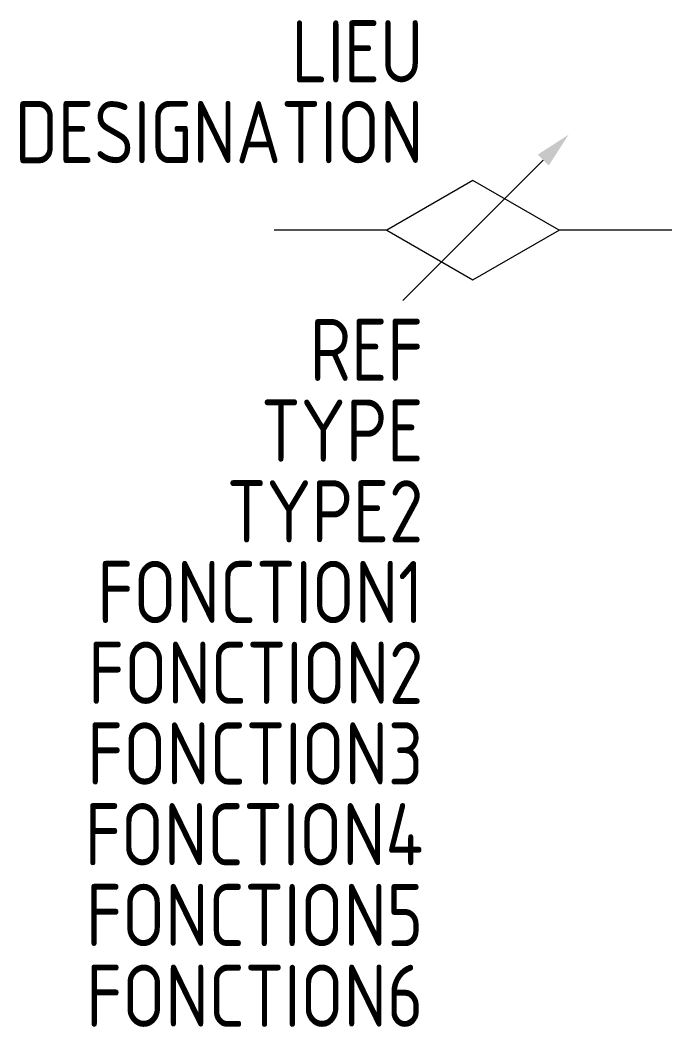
# Model space of a CAD drawing. Header units: millimetres. Extents: x -10.2 to 16, y -32.1 to 8.5.
import ezdxf
from ezdxf.enums import TextEntityAlignment as Align

# ---------------------------------------------------------------- set-up
doc = ezdxf.new("R2010")
doc.units = ezdxf.units.MM
for name, color, linetype in [('SYMB_FIL', 3, 'Continuous'), ('SYMB_TXT_NOM', 3, 'Continuous'), ('SYMBOLE', 3, 'Continuous')]:
    doc.layers.add(name, color=color, linetype=linetype)
doc.styles.add('NET2_5', font='isocp.shx', dxfattribs={"width": 0.9, "height": 2.5})

msp = doc.modelspace()

# ---------------------------------------------------------------- linework, layer by layer
at = {"layer": 'SYMB_FIL'}
msp.add_line((5.172, -2.828), (10.828, 2.828), dxfattribs=at)
msp.add_solid([(11.049, 2.607), (10.607, 3.049), (11.845, 3.845)], dxfattribs=at)
at = {"layer": 'SYMBOLE'}
for p, q in [((4.536, 0), (0, 0)), ((16, 0), (11.464, 0))]:
    msp.add_line(p, q, dxfattribs=at)
msp.add_lwpolyline([(4.536, 0), (8, -2), (11.464, 0), (8, 2)], close=True, dxfattribs=at)

# ---------------------------------------------------------------- texts
at = {"layer": 'SYMB_TXT_NOM', "style": 'NET2_5', "width": 0.9, "flags": 8}
for tag, p in [('LIEU', (6, 5.95)), ('DESIGNATION', (6, 2.7)), ('REF', (6, -6.064)), ('TYPE', (6, -9.314)), ('TYPE2', (6, -12.564)), ('FONCTION1', (6, -15.814)), ('FONCTION2', (6, -19.064)), ('FONCTION3', (6, -22.314)), ('FONCTION4', (6, -25.564)), ('FONCTION5', (6, -28.814)), ('FONCTION6', (6, -32.064))]:
    msp.add_attdef(tag, text='', height=2.5, dxfattribs=at).set_placement(p, align=Align.RIGHT)

doc.saveas('drawing.dxf')
